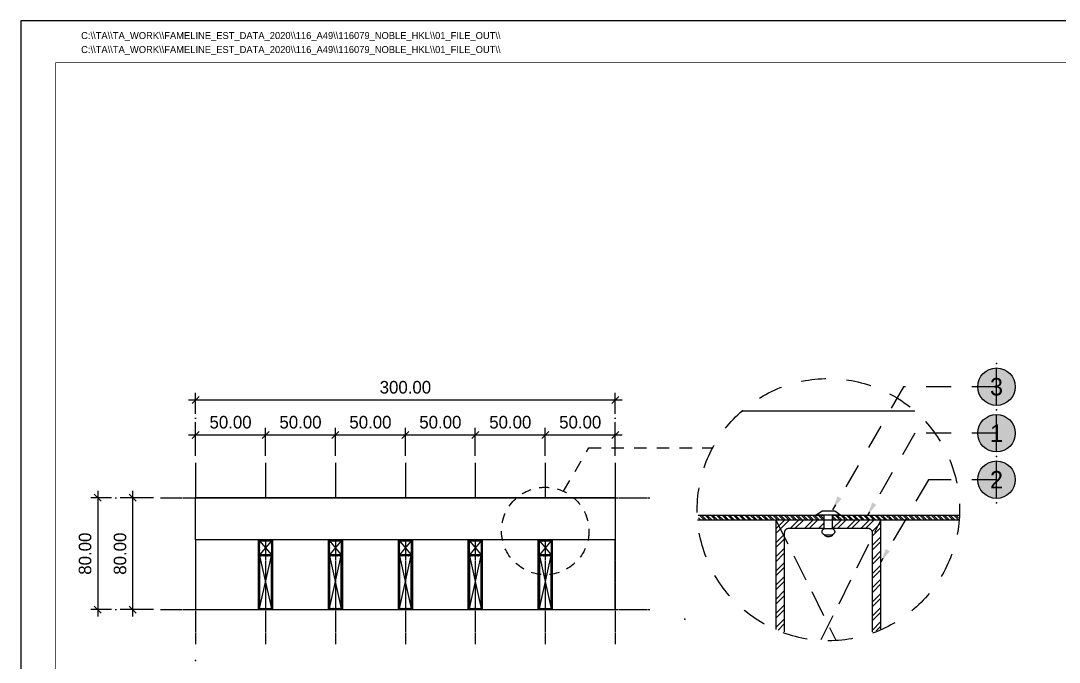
# Model space of a CAD drawing. Header units: millimetres. Extents: x -244126 to 368105, y -173968 to 259060.
# Drawn here: x -457 to 285, y 36036 to 36495 of the extents above; entities that cross this region are included whole.
import ezdxf
from ezdxf.enums import TextEntityAlignment as Align
from ezdxf.xclip import XClip

# ---------------------------------------------------------------- set-up
doc = ezdxf.new("R2010")
doc.units = ezdxf.units.MM
doc.header["$MEASUREMENT"] = 0
doc.header["$XCLIPFRAME"] = 0
for name, pattern in [('005_GG_TA_LINE', [13.75, 5, -1.25, 1.25, -1.25, 5]), ('ACAD_ISO04W100', [30, 24, -3, 0, -3]), ('BORDER2', [22.225, 6.35, -3.175, 6.35, -3.175, 0, -3.175]), ('CENTER', [2, 1.25, -0.25, 0.25, -0.25]), ('HIDDEN', [9.525, 6.35, -3.175]), ('TA_GL_000.00010', [0.000275, 0.0001, -2.5e-05, 2.5e-05, -2.5e-05, 0.0001]), ('TA_HL_001.00', [6.5, 3.55, -2.95]), ('TA_HL_002.00', [13, 7.1, -5.9]), ('TA_HL_003.00000', [19.5, 10.65, -8.85]), ('TA_HL_005.00000', [32.5, 17.75, -14.75])]:
    doc.linetypes.add(name, pattern=pattern)
for name, color, linetype in [('000 - D I M', 6, 'Continuous'), ('000 - GRID', 8, 'CENTER'), ('000 - H A T C H', 8, 'Continuous'), ('000 - H I D D E N', 7, 'Continuous'), ('000 - L I N E 0.1', 1, 'Continuous'), ('000 - SYMBOL CON', 1, 'Continuous'), ('000 - T E X T', 4, 'Continuous'), ('000 - TITLEBLOCK', 4, 'Continuous'), ('000 - WIPEOUT', 250, 'Continuous'), ('001 - ASCESSORIES', 1, 'Continuous'), ('002 - STRUCTURAL STEEL', 4, 'Continuous'), ('A04_TUBE SERIES', 7, 'Continuous')]:
    doc.layers.add(name, color=color, linetype=linetype)
doc.styles.add('BROWALLIA', font='BrowalliaUPC.ttf')
doc.styles.add('Cetury Gothic', font='GOTHIC.TTF')
doc.styles.add('CORDIA', font='cordia.shx')
doc.styles.add('MtXpl_BrowalliaUPC', font='BrowalliaUPC.ttf')
doc.styles.add('TA', font='Cordia New.ttf', dxfattribs={"height": 4.5})
doc.dimstyles.new('DIM E-E', dxfattribs={"dimscale": 2, "dimtxt": 0.18, "dimasz": 0.1, "dimexe": 0.1, "dimexo": 0.1, "dimgap": 0.09, "dimtad": 1, "dimtoh": 1, "dimzin": 0, "dimdsep": 46, "dimtxsty": 'CORDIA', "dimblk": 'OBLIQUE', "dimcen": 0.1, "dimdle": 0.1, "dimclrd": 40, "dimclre": 140, "dimclrt": 3, "dimadec": 0, "dimazin": 0, "dimtfac": 1, "dimtix": 1, "dimtmove": 2, "dimatfit": 3, "dimfxl": 1, "dimtolj": 1, "dimtzin": 0, "dimarcsym": 0})

# ---------------------------------------------------------------- blocks, each defined once
blk = doc.blocks.new('*U3674')
at = {"color": 3}
blk.add_point((0, -80), dxfattribs=at)
at = {"layer": '000 - GRID', "color": 0, "linetype": 'ByBlock'}
blk.add_line((0, 25), (0, -105), dxfattribs=at)
at = {"layer": '000 - GRID', "color": 0}
blk.add_point((0, 0), dxfattribs=at)
at = {"style": 'TA', "flags": 1}
blk.add_attdef('LOCATION', (6, 6), '', height=4.5, dxfattribs=at)
blk = doc.blocks.new('*U548')
at = {"color": 3}
blk.add_point((0, -300), dxfattribs=at)
at = {"layer": '000 - GRID', "color": 0, "linetype": 'ByBlock'}
blk.add_line((0, 25), (0, -325), dxfattribs=at)
at = {"layer": '000 - GRID', "color": 0}
blk.add_point((0, 0), dxfattribs=at)
at = {"style": 'TA', "flags": 1}
blk.add_attdef('LOCATION', (6, 6), '', height=4.5, dxfattribs=at)
blk = doc.blocks.new('*U746')
at = {"color": 0}
blk.add_wipeout([(-150, 15), (150, 15), (150, -15), (-150, -15)], dxfattribs=at).dxf.layer = '000 - WIPEOUT'
at = {"layer": '002 - STRUCTURAL STEEL', "color": 0, "linetype": 'ByBlock'}
blk.add_lwpolyline([(-150, 15), (150, 15), (150, -15), (-150, -15)], close=True, dxfattribs=at)
blk = doc.blocks.new('_Oblique')
at = {"color": 0, "linetype": 'ByBlock', "lineweight": -2}
blk.add_line((-0.5, -0.5), (0.5, 0.5), dxfattribs=at)
blk = doc.blocks.new('*D3682')
at = {"layer": '000 - D I M', "color": 40, "lineweight": -2, "transparency": 16777216}
blk.add_line((-337.22, 36198.66), (-277.22, 36198.66), dxfattribs=at)
at = {"layer": '000 - D I M', "color": 140, "linetype": 'ACAD_ISO04W100', "lineweight": -2, "transparency": 16777216}
for p, q in [((-332.22, 36183.66), (-332.22, 36203.66)), ((-282.22, 36183.66), (-282.22, 36203.66))]:
    blk.add_line(p, q, dxfattribs=at)
at = {"layer": 'Defpoints', "color": 0, "transparency": 16777216}
for p in [(-282.22, 36198.66), (-332.22, 36178.66), (-282.22, 36178.66)]:
    blk.add_point(p, dxfattribs=at)
at = {"layer": '000 - D I M', "color": 40, "lineweight": -2, "transparency": 16777216, "xscale": 5, "yscale": 5, "zscale": 5, "rotation": 180}
blk.add_blockref('_Oblique', (-332.22, 36198.66), dxfattribs=at)
at = {"layer": '000 - D I M', "color": 40, "lineweight": -2, "transparency": 16777216, "xscale": 5, "yscale": 5, "zscale": 5}
blk.add_blockref('_Oblique', (-282.22, 36198.66), dxfattribs=at)
at = {"layer": '000 - D I M', "color": 3, "transparency": 16777216, "insert": (-307.22, 36207.66), "char_height": 9, "attachment_point": 5, "style": 'CORDIA'}
blk.add_mtext('\\A1;50.00', dxfattribs=at)
blk = doc.blocks.new('*D3683')
at = {"layer": '000 - D I M', "color": 40, "lineweight": -2, "transparency": 16777216}
blk.add_line((-287.22, 36198.66), (-227.22, 36198.66), dxfattribs=at)
at = {"layer": '000 - D I M', "color": 140, "linetype": 'ACAD_ISO04W100', "lineweight": -2, "transparency": 16777216}
for p, q in [((-282.22, 36183.66), (-282.22, 36203.66)), ((-232.22, 36183.66), (-232.22, 36203.66))]:
    blk.add_line(p, q, dxfattribs=at)
at = {"layer": 'Defpoints', "color": 0, "transparency": 16777216}
for p in [(-232.22, 36198.66), (-282.22, 36178.66), (-232.22, 36178.66)]:
    blk.add_point(p, dxfattribs=at)
at = {"layer": '000 - D I M', "color": 40, "lineweight": -2, "transparency": 16777216, "xscale": 5, "yscale": 5, "zscale": 5, "rotation": 180}
blk.add_blockref('_Oblique', (-282.22, 36198.66), dxfattribs=at)
at = {"layer": '000 - D I M', "color": 40, "lineweight": -2, "transparency": 16777216, "xscale": 5, "yscale": 5, "zscale": 5}
blk.add_blockref('_Oblique', (-232.22, 36198.66), dxfattribs=at)
at = {"layer": '000 - D I M', "color": 3, "transparency": 16777216, "insert": (-257.22, 36207.66), "char_height": 9, "attachment_point": 5, "style": 'CORDIA'}
blk.add_mtext('\\A1;50.00', dxfattribs=at)
blk = doc.blocks.new('*D3684')
at = {"layer": '000 - D I M', "color": 40, "lineweight": -2, "transparency": 16777216}
blk.add_line((-237.22, 36198.66), (-177.22, 36198.66), dxfattribs=at)
at = {"layer": '000 - D I M', "color": 140, "linetype": 'ACAD_ISO04W100', "lineweight": -2, "transparency": 16777216}
for p, q in [((-232.22, 36183.66), (-232.22, 36203.66)), ((-182.22, 36183.66), (-182.22, 36203.66))]:
    blk.add_line(p, q, dxfattribs=at)
at = {"layer": 'Defpoints', "color": 0, "transparency": 16777216}
for p in [(-182.22, 36198.66), (-232.22, 36178.66), (-182.22, 36178.66)]:
    blk.add_point(p, dxfattribs=at)
at = {"layer": '000 - D I M', "color": 40, "lineweight": -2, "transparency": 16777216, "xscale": 5, "yscale": 5, "zscale": 5, "rotation": 180}
blk.add_blockref('_Oblique', (-232.22, 36198.66), dxfattribs=at)
at = {"layer": '000 - D I M', "color": 40, "lineweight": -2, "transparency": 16777216, "xscale": 5, "yscale": 5, "zscale": 5}
blk.add_blockref('_Oblique', (-182.22, 36198.66), dxfattribs=at)
at = {"layer": '000 - D I M', "color": 3, "transparency": 16777216, "insert": (-207.22, 36207.66), "char_height": 9, "attachment_point": 5, "style": 'CORDIA'}
blk.add_mtext('\\A1;50.00', dxfattribs=at)
blk = doc.blocks.new('*D3676')
at = {"layer": '000 - D I M', "color": 40, "lineweight": -2, "transparency": 16777216}
blk.add_line((-187.22, 36198.66), (-127.22, 36198.66), dxfattribs=at)
at = {"layer": '000 - D I M', "color": 140, "linetype": 'ACAD_ISO04W100', "lineweight": -2, "transparency": 16777216}
for p, q in [((-182.22, 36183.66), (-182.22, 36203.66)), ((-132.22, 36183.66), (-132.22, 36203.66))]:
    blk.add_line(p, q, dxfattribs=at)
at = {"layer": 'Defpoints', "color": 0, "transparency": 16777216}
for p in [(-132.22, 36198.66), (-182.22, 36178.66), (-132.22, 36178.66)]:
    blk.add_point(p, dxfattribs=at)
at = {"layer": '000 - D I M', "color": 40, "lineweight": -2, "transparency": 16777216, "xscale": 5, "yscale": 5, "zscale": 5, "rotation": 180}
blk.add_blockref('_Oblique', (-182.22, 36198.66), dxfattribs=at)
at = {"layer": '000 - D I M', "color": 40, "lineweight": -2, "transparency": 16777216, "xscale": 5, "yscale": 5, "zscale": 5}
blk.add_blockref('_Oblique', (-132.22, 36198.66), dxfattribs=at)
at = {"layer": '000 - D I M', "color": 3, "transparency": 16777216, "insert": (-157.22, 36207.66), "char_height": 9, "attachment_point": 5, "style": 'CORDIA'}
blk.add_mtext('\\A1;50.00', dxfattribs=at)
blk = doc.blocks.new('*D3677')
at = {"layer": '000 - D I M', "color": 40, "lineweight": -2, "transparency": 16777216}
blk.add_line((-137.22, 36198.66), (-77.22, 36198.66), dxfattribs=at)
at = {"layer": '000 - D I M', "color": 140, "linetype": 'ACAD_ISO04W100', "lineweight": -2, "transparency": 16777216}
for p, q in [((-132.22, 36183.66), (-132.22, 36203.66)), ((-82.22, 36183.66), (-82.22, 36203.66))]:
    blk.add_line(p, q, dxfattribs=at)
at = {"layer": 'Defpoints', "color": 0, "transparency": 16777216}
for p in [(-82.22, 36198.66), (-132.22, 36178.66), (-82.22, 36178.66)]:
    blk.add_point(p, dxfattribs=at)
at = {"layer": '000 - D I M', "color": 40, "lineweight": -2, "transparency": 16777216, "xscale": 5, "yscale": 5, "zscale": 5, "rotation": 180}
blk.add_blockref('_Oblique', (-132.22, 36198.66), dxfattribs=at)
at = {"layer": '000 - D I M', "color": 40, "lineweight": -2, "transparency": 16777216, "xscale": 5, "yscale": 5, "zscale": 5}
blk.add_blockref('_Oblique', (-82.22, 36198.66), dxfattribs=at)
at = {"layer": '000 - D I M', "color": 3, "transparency": 16777216, "insert": (-107.22, 36207.66), "char_height": 9, "attachment_point": 5, "style": 'CORDIA'}
blk.add_mtext('\\A1;50.00', dxfattribs=at)
blk = doc.blocks.new('*D3678')
at = {"layer": '000 - D I M', "color": 40, "lineweight": -2, "transparency": 16777216}
blk.add_line((-87.22, 36198.66), (-27.22, 36198.66), dxfattribs=at)
at = {"layer": '000 - D I M', "color": 140, "linetype": 'ACAD_ISO04W100', "lineweight": -2, "transparency": 16777216}
for p, q in [((-82.22, 36183.66), (-82.22, 36203.66)), ((-32.22, 36183.66), (-32.22, 36203.66))]:
    blk.add_line(p, q, dxfattribs=at)
at = {"layer": 'Defpoints', "color": 0, "transparency": 16777216}
for p in [(-32.22, 36198.66), (-82.22, 36178.66), (-32.22, 36178.66)]:
    blk.add_point(p, dxfattribs=at)
at = {"layer": '000 - D I M', "color": 40, "lineweight": -2, "transparency": 16777216, "xscale": 5, "yscale": 5, "zscale": 5, "rotation": 180}
blk.add_blockref('_Oblique', (-82.22, 36198.66), dxfattribs=at)
at = {"layer": '000 - D I M', "color": 40, "lineweight": -2, "transparency": 16777216, "xscale": 5, "yscale": 5, "zscale": 5}
blk.add_blockref('_Oblique', (-32.22, 36198.66), dxfattribs=at)
at = {"layer": '000 - D I M', "color": 3, "transparency": 16777216, "insert": (-57.22, 36207.66), "char_height": 9, "attachment_point": 5, "style": 'CORDIA'}
blk.add_mtext('\\A1;50.00', dxfattribs=at)
blk = doc.blocks.new('*D3679')
at = {"layer": '000 - D I M', "color": 140, "linetype": 'ACAD_ISO04W100', "lineweight": -2, "transparency": 16777216}
for p, q in [((-362.22, 36153.66), (-382.22, 36153.66)), ((-362.22, 36073.66), (-382.22, 36073.66))]:
    blk.add_line(p, q, dxfattribs=at)
at = {"layer": '000 - D I M', "color": 40, "lineweight": -2, "transparency": 16777216}
blk.add_line((-377.22, 36158.66), (-377.22, 36068.66), dxfattribs=at)
at = {"layer": 'Defpoints', "color": 0, "transparency": 16777216}
for p in [(-357.22, 36153.66), (-377.22, 36073.66), (-357.22, 36073.66)]:
    blk.add_point(p, dxfattribs=at)
at = {"layer": '000 - D I M', "color": 40, "lineweight": -2, "transparency": 16777216, "xscale": 5, "yscale": 5, "zscale": 5}
for p, rotation in [((-377.22, 36153.66), 90), ((-377.22, 36073.66), 270)]:
    blk.add_blockref('_Oblique', p, dxfattribs=dict(at, rotation=rotation))
at = {"layer": '000 - D I M', "color": 3, "transparency": 16777216, "insert": (-386.22, 36113.66), "char_height": 9, "attachment_point": 5, "rotation": 90, "style": 'CORDIA'}
blk.add_mtext('\\A1;80.00', dxfattribs=at)
blk = doc.blocks.new('*D3680')
at = {"layer": '000 - D I M', "color": 140, "linetype": 'ACAD_ISO04W100', "lineweight": -2, "transparency": 16777216}
for p, q in [((-332.22, 36183.66), (-332.22, 36228.66)), ((-32.22, 36183.66), (-32.22, 36228.66))]:
    blk.add_line(p, q, dxfattribs=at)
at = {"layer": '000 - D I M', "color": 40, "lineweight": -2, "transparency": 16777216}
blk.add_line((-337.22, 36223.66), (-27.22, 36223.66), dxfattribs=at)
at = {"layer": 'Defpoints', "color": 0, "transparency": 16777216}
for p in [(-32.22, 36223.66), (-332.22, 36178.66), (-32.22, 36178.66)]:
    blk.add_point(p, dxfattribs=at)
at = {"layer": '000 - D I M', "color": 40, "lineweight": -2, "transparency": 16777216, "xscale": 5, "yscale": 5, "zscale": 5, "rotation": 180}
blk.add_blockref('_Oblique', (-332.22, 36223.66), dxfattribs=at)
at = {"layer": '000 - D I M', "color": 40, "lineweight": -2, "transparency": 16777216, "xscale": 5, "yscale": 5, "zscale": 5}
blk.add_blockref('_Oblique', (-32.22, 36223.66), dxfattribs=at)
at = {"layer": '000 - D I M', "color": 3, "transparency": 16777216, "insert": (-182.22, 36232.66), "char_height": 9, "attachment_point": 5, "style": 'CORDIA'}
blk.add_mtext('\\A1;300.00', dxfattribs=at)
blk = doc.blocks.new('*D3681')
at = {"layer": '000 - D I M', "color": 140, "linetype": 'ACAD_ISO04W100', "lineweight": -2, "transparency": 16777216}
for p, q in [((-362.22, 36153.66), (-407.22, 36153.66)), ((-362.22, 36073.66), (-407.22, 36073.66))]:
    blk.add_line(p, q, dxfattribs=at)
at = {"layer": '000 - D I M', "color": 40, "lineweight": -2, "transparency": 16777216}
blk.add_line((-402.22, 36158.66), (-402.22, 36068.66), dxfattribs=at)
at = {"layer": 'Defpoints', "color": 0, "transparency": 16777216}
for p in [(-357.22, 36153.66), (-402.22, 36073.66), (-357.22, 36073.66)]:
    blk.add_point(p, dxfattribs=at)
at = {"layer": '000 - D I M', "color": 40, "lineweight": -2, "transparency": 16777216, "xscale": 5, "yscale": 5, "zscale": 5}
for p, rotation in [((-402.22, 36153.66), 90), ((-402.22, 36073.66), 270)]:
    blk.add_blockref('_Oblique', p, dxfattribs=dict(at, rotation=rotation))
at = {"layer": '000 - D I M', "color": 3, "transparency": 16777216, "insert": (-411.22, 36113.66), "char_height": 9, "attachment_point": 5, "rotation": 90, "style": 'CORDIA'}
blk.add_mtext('\\A1;80.00', dxfattribs=at)
blk = doc.blocks.new('000 - DYNAMIC_VIEW_FAMELINE_AL.TUBE-SERIES_10x50mm._CUT_VIEW')
at = {"layer": '000 - H A T C H'}
h = blk.add_hatch(dxfattribs=at)
h.set_pattern_fill('ANSI32', color=8)
h.set_pattern_definition([(45, (6509.22165, -48672.5153), (-0.265165043, 0.265165043), []), (45, (6509.39842, -48672.5153), (-0.265165043, 0.265165043), [])])
h.paths.add_polyline_path([(0, 5), (0, 0.25), (0.25, 0), (0, -0.25), (0, -5), (50, -5), (50, 5)])
h.paths.add_polyline_path([(11.6, 4.2), (49.2, 4.2), (49.2, -4.2), (11.6, -4.2)], flags=16)
h.paths.add_polyline_path([(10.8, 4.2), (10.8, -4.2), (0.8, -4.2), (0.8, 4.2)], flags=16)
at = {"layer": '000 - SYMBOL CON', "color": 8, "linetype": 'ByBlock'}
for p, q in [((0.8, -4.2), (10.8, 4.2)), ((0.8, 4.2), (10.8, -4.2)), ((11.6, -4.2), (49.2, 4.2)), ((49.2, -4.2), (11.6, 4.2))]:
    blk.add_line(p, q, dxfattribs=at)
at = {"layer": 'A04_TUBE SERIES', "color": 0}
for points in [[(0, -5), (0, -0.25), (0.25, 0), (0, 0.25), (0, 5), (50, 5), (50, -5)], [(10.8, 4.2), (10.8, -4.2), (0.8, -4.2), (0.8, 4.2)], [(49.2, 4.2), (11.6, 4.2), (11.6, -4.2), (49.2, -4.2)]]:
    blk.add_lwpolyline(points, close=True, dxfattribs=at)
blk = doc.blocks.new('A$Cfd196da9')
at = {"color": 0, "linetype": 'ByBlock', "const_width": 0.1}
blk.add_lwpolyline([(-143.5, -98), (96.5, -98), (96.5, 99), (-143.5, 99)], close=True, dxfattribs=at)
blk = doc.blocks.new('*U1674')
at = {"linetype": '005_GG_TA_LINE'}
blk.add_point((125, 592.5), dxfattribs=at)
at = {"layer": '000 - L I N E 0.1', "color": 21, "linetype": 'Continuous'}
blk.add_lwpolyline([(35.6, 1050), (0, 1050), (0, 1014.4)], dxfattribs=at)
at = {"layer": '000 - TITLEBLOCK', "color": 250}
blk.add_lwpolyline([(0, 0), (1485, 0), (1485, 1050), (0, 1050)], close=True, dxfattribs=at)
at = {"layer": '000 - T E X T', "color": 3, "xscale": 5, "yscale": 5, "zscale": 5}
blk.add_blockref('A$Cfd196da9', (742.5, 525), dxfattribs=at)
at = {"color": 4, "style": 'TA'}
blk.add_attdef('PAPER_SIZE', text='', height=6.25, dxfattribs=at).set_placement((1421.5, 24.94), align=Align.MIDDLE_RIGHT)
blk.add_attdef('SCALE_SIZE', text='', height=6.25, dxfattribs=at).set_placement((1433.78, 25.07), align=Align.MIDDLE_LEFT)
at = {"layer": '000 - T E X T', "color": 250, "style": 'TA'}
for tag, height, p in [('SUPERLINK', 5, (43.16, 1039.41)), ('NAMEFILE', 5, (43.16, 1029.41)), ('SC', 100, (8.41, 938.03))]:
    blk.add_attdef(tag, text='', height=height, dxfattribs=at).set_placement(p, align=Align.MIDDLE_LEFT)
at = {"layer": '000 - T E X T', "color": 4, "style": 'TA'}
for tag, height, p in [('NAME_JOB_1', 5, (1309.16, 845.63)), ('NAME_JOB_2', 5, (1309.16, 834.72)), ('NAME_PROJECT_1', 7.5, (1234.52, 797.42)), ('NAME_PROJECT_2', 7.5, (1234.52, 778.92)), ('NAME_PROJECT_3', 7.5, (1234.52, 760.42)), ('CODE_VALUE_1', 4.75, (1302.87, 722.8)), ('CODE_VALUE_2', 4.75, (1302.87, 707.8)), ('PART_NAME_VALUE_1', 4.75, (1302.87, 689.69)), ('PART_NAME_VALUE_2', 4.75, (1302.87, 674.69)), ('PART_NAME_VALUE_3', 4.75, (1302.87, 659.69)), ('MATTERIAL_VALUE_1', 9, (1304.89, 642.26)), ('SPEC_VALUE', 9, (1304.89, 621.71)), ('THICKNESS_VALUE', 9, (1304.89, 601.32)), ('COATING_VALUE_1', 9, (1304.89, 581.25)), ('COATING_VALUE_2', 9, (1304.89, 561.18)), ('NAME_TITLE_1', 6, (1236.27, 194.04)), ('NAME_TITLE_2', 6, (1236.27, 177.39)), ('NAME_TITLE_3', 6, (1236.27, 160.74)), ('DRAWING_NO1', 6, (1236.53, 82.29)), ('DRAWING_NO2', 6, (1236.53, 62.29))]:
    blk.add_attdef(tag, text='', height=height, dxfattribs=at).set_placement(p, align=Align.MIDDLE_LEFT)
for tag, p in [('NAME_DAFT', (1383.53, 340.54)), ('NAME_CHECKED', (1383.53, 306.49)), ('NAME_DESIGNER', (1383.53, 273.03)), ('NAME_DESIGN_MGR', (1383.53, 237.79))]:
    blk.add_attdef(tag, text='', height=9, dxfattribs=at).set_placement(p, align=Align.MIDDLE_CENTER)
for tag, p, height in [('REV', (1383.82, 125.62), 9.38), ('NAME_REMARK', (138.21, 43.26), 10)]:
    blk.add_attdef(tag, p, '', height=height, dxfattribs=at)
at = {"layer": '000 - T E X T', "color": 4, "style": 'Cetury Gothic'}
for tag, p in [('SHEET_NO.', (1403.95, 84.99)), ('TOTAL_SHEET_NO.', (1402.41, 44.1))]:
    blk.add_attdef(tag, text='', height=9, dxfattribs=at).set_placement(p, align=Align.CENTER)
blk = doc.blocks.new('*U975')
at = {"color": 250}
blk.add_wipeout([(12.5, 0), (12.5, 50), (-12.5, 50), (-12.5, 0)], dxfattribs=at).dxf.layer = '000 - WIPEOUT'
at = {"layer": '000 - H I D D E N', "color": 8, "linetype": 'HIDDEN'}
for p, q in [((12.5, 0), (-12.5, 50)), ((12.5, 50), (-12.5, 0))]:
    blk.add_line(p, q, dxfattribs=at)
at = {"layer": '002 - STRUCTURAL STEEL', "color": 0}
blk.add_lwpolyline([(12.5, 0), (12.5, 50), (-12.5, 50), (-12.5, 0)], close=True, dxfattribs=at)
blk.add_lwpolyline([(10.5, 3), (10.5, 47, 0.414214), (9.5, 48), (-9.5, 48, 0.414214), (-10.5, 47), (-10.5, 3, 0.414214), (-9.5, 2), (9.5, 2, 0.414214)], format="xyb", close=True, dxfattribs=at)
at = {"layer": 'Defpoints', "color": 250}
blk.add_lwpolyline([(12.5, 0), (12.5, 50), (-12.5, 50), (-12.5, 0)], close=True, dxfattribs=at)
at = {"color": 250}
blk.add_wipeout([(12.5, 0), (12.5, 50), (-12.5, 50), (-12.5, 0)], dxfattribs=at).dxf.layer = '000 - WIPEOUT'
at = {"layer": '000 - H A T C H'}
h = blk.add_hatch(dxfattribs=at)
h.set_pattern_fill('ANSI32', color=256, scale=0.25)
h.set_pattern_definition([(45, (7e-15, 37.5), (-1.6838, 1.6838), []), (45, (1.1225, 37.5), (-1.6838, 1.6838), [])])
h.paths.add_polyline_path([(12.5, 0), (12.5, 50), (-12.5, 50), (-12.5, 0)])
edge = h.paths.add_edge_path(flags=16)
edge.add_line((10.5, 3), (10.5, 47))
edge.add_arc((9.5, 47), 1, 360, 450)
edge.add_line((9.5, 48), (-9.5, 48))
edge.add_arc((-9.5, 47), 1, 90, 180)
edge.add_line((-10.5, 47), (-10.5, 3))
edge.add_arc((-9.5, 3), 1, 180, 270)
edge.add_line((-9.5, 2), (9.5, 2))
edge.add_arc((9.5, 3), 1, 270, 360)
at = {"layer": '000 - H I D D E N', "color": 8, "linetype": 'HIDDEN'}
for p, q in [((12.5, 0), (-12.5, 50)), ((12.5, 50), (-12.5, 0))]:
    blk.add_line(p, q, dxfattribs=at)
at = {"layer": '002 - STRUCTURAL STEEL', "color": 0}
blk.add_lwpolyline([(12.5, 0), (12.5, 50), (-12.5, 50), (-12.5, 0)], close=True, dxfattribs=at)
blk.add_lwpolyline([(10.5, 3), (10.5, 47, 0.414214), (9.5, 48), (-9.5, 48, 0.414214), (-10.5, 47), (-10.5, 3, 0.414214), (-9.5, 2), (9.5, 2, 0.414214)], format="xyb", close=True, dxfattribs=at)
at = {"layer": 'Defpoints', "color": 250}
blk.add_lwpolyline([(12.5, 0), (12.5, 50), (-12.5, 50), (-12.5, 0)], close=True, dxfattribs=at)
blk = doc.blocks.new('*U984')
at = {"color": 1}
blk.add_wipeout([(83.48, -11.8), (0, -11.8), (0, 13), (83.48, 13)], dxfattribs=at).dxf.layer = '000 - WIPEOUT'
at = {"layer": '000 - H A T C H'}
h = blk.add_hatch(dxfattribs=at)
h.set_pattern_fill('ANSI32', color=256, scale=0.1)
h.set_pattern_definition([(45, (-5731.1298, 1923.6273), (-0.67351921, 0.67351921), []), (45, (-5730.6808, 1923.6273), (-0.67351921, 0.67351921), [])])
h.paths.add_polyline_path([(0, -13), (83.48, -13), (83.48, -11.8), (0, -11.8)])
at = {"layer": '001 - ASCESSORIES', "color": 1}
blk.add_lwpolyline([(83.48, -11.8), (0, -11.8), (0, 13), (83.48, 13)], close=True, dxfattribs=at)
at = {"layer": '001 - ASCESSORIES', "color": 0}
blk.add_lwpolyline([(0, -13), (83.48, -13), (83.48, -11.8), (0, -11.8)], close=True, dxfattribs=at)
blk = doc.blocks.new('*U985')
at = {"color": 0}
blk.add_wipeout([(-0.001, -0.0015), (-0.001, 0.0015), (0, 0.003), (0, -0.003)], dxfattribs=at).dxf.layer = '000 - WIPEOUT'
blk.add_wipeout([(0.0032, 0.001), (0.0032, -0.001), (0, -0.001), (0, 0.001)]).dxf.layer = '000 - WIPEOUT'
at = {"layer": '001 - ASCESSORIES', "color": 0}
for p, q in [((0.0032, 0.001), (0, 0.001)), ((0.0032, -0.001), (0, -0.001))]:
    blk.add_line(p, q, dxfattribs=at)
blk.add_lwpolyline([(-0.001, -0.0015), (-0.001, 0.0015), (0, 0.003), (0, -0.003)], close=True, dxfattribs=at)
blk.add_lwpolyline([(0.0047, -0.001), (0.0047, 0.001, -0.5), (0.0047, -0.001, -0.666667), (0.0032, -0.001), (0.0032, 0.001, -0.666667), (0.0047, 0.001)], format="xyb", dxfattribs=at)
blk = doc.blocks.new('000 - ARROW FOR SYMBOL')
at = {"layer": '000 - SYMBOL CON', "color": 0, "linetype": 'HIDDEN'}
blk.add_solid([(1.29, 1.57), (0, 0), (0.71, 1.9)], dxfattribs=at)
blk = doc.blocks.new('*U986')
h = blk.add_hatch(color=250)
h.dxf.hatch_style = 1
edge = h.paths.add_edge_path()
edge.add_arc((0, 0), 2.68, 0, 360)
for p in [(0, 3.33), (0, -3.33)]:
    blk.add_point(p)
at = {"layer": '000 - SYMBOL CON', "color": 0, "linetype": 'ByBlock'}
for points in [[(0, 0), (-11.68, 0), (-18.49, -11.81)], [(-11.68, 0), (-11.68, 0), (-18.49, -11.81)]]:
    blk.add_lwpolyline(points, dxfattribs=at)
at = {"layer": '000 - SYMBOL CON', "color": 2}
blk.add_circle((0, 0), 2.68, dxfattribs=at)
at = {"layer": 'Defpoints', "color": 250}
blk.add_line((0, -2.68), (0, 2.68), dxfattribs=at)
at = {"layer": '000 - SYMBOL CON', "color": 0}
blk.add_blockref('000 - ARROW FOR SYMBOL', (-18.49, -11.81), dxfattribs=at)
blk.add_blockref('000 - ARROW FOR SYMBOL', (-18.49, -11.81), dxfattribs=at)
at = {"layer": '000 - T E X T', "style": 'BROWALLIA'}
blk.add_attdef('NO.CODE', text='', height=2.5, dxfattribs=at).set_placement((0, 0), align=Align.MIDDLE_CENTER)
blk = doc.blocks.new('*U988')
h = blk.add_hatch(color=250)
h.dxf.hatch_style = 1
edge = h.paths.add_edge_path()
edge.add_arc((0, 0), 2.68, 0, 360)
for p in [(0, 3.33), (0, -3.33)]:
    blk.add_point(p)
at = {"layer": '000 - SYMBOL CON', "color": 0, "linetype": 'ByBlock'}
for points in [[(0, 0), (-9.74, 0), (-16.56, -11.81)], [(-9.74, 0), (-9.74, 0), (-16.56, -11.81)]]:
    blk.add_lwpolyline(points, dxfattribs=at)
at = {"layer": '000 - SYMBOL CON', "color": 2}
blk.add_circle((0, 0), 2.68, dxfattribs=at)
at = {"layer": 'Defpoints', "color": 250}
blk.add_line((0, -2.68), (0, 2.68), dxfattribs=at)
at = {"layer": '000 - SYMBOL CON', "color": 0}
blk.add_blockref('000 - ARROW FOR SYMBOL', (-16.56, -11.81), dxfattribs=at)
blk.add_blockref('000 - ARROW FOR SYMBOL', (-16.56, -11.81), dxfattribs=at)
at = {"layer": '000 - T E X T', "style": 'BROWALLIA'}
blk.add_attdef('NO.CODE', text='', height=2.5, dxfattribs=at).set_placement((0, 0), align=Align.MIDDLE_CENTER)
blk = doc.blocks.new('*U991')
h = blk.add_hatch(color=250)
h.dxf.hatch_style = 1
edge = h.paths.add_edge_path()
edge.add_arc((0, 0), 2.68, 0, 360)
for p in [(0, 3.33), (0, -3.33)]:
    blk.add_point(p)
at = {"layer": '000 - SYMBOL CON', "color": 0, "linetype": 'ByBlock'}
for points in [[(0, 0), (-13.29, 0), (-23.45, -17.59)], [(-13.29, 0), (-13.29, 0), (-23.45, -17.59)]]:
    blk.add_lwpolyline(points, dxfattribs=at)
at = {"layer": '000 - SYMBOL CON', "color": 2}
blk.add_circle((0, 0), 2.68, dxfattribs=at)
at = {"layer": 'Defpoints', "color": 250}
blk.add_line((0, -2.68), (0, 2.68), dxfattribs=at)
at = {"layer": '000 - SYMBOL CON', "color": 0}
blk.add_blockref('000 - ARROW FOR SYMBOL', (-23.45, -17.59), dxfattribs=at)
blk.add_blockref('000 - ARROW FOR SYMBOL', (-23.45, -17.59), dxfattribs=at)
at = {"layer": '000 - T E X T', "style": 'BROWALLIA'}
blk.add_attdef('NO.CODE', text='', height=2.5, dxfattribs=at).set_placement((0, 0), align=Align.MIDDLE_CENTER)
blk = doc.blocks.new('*U864')
at = {"color": 4}
blk.add_line((-4.26, 5.7), (-39.26, 5.7), dxfattribs=at)
at = {"linetype": 'TA_GL_000.00010'}
blk.add_point((0, 18), dxfattribs=at)
for p in [(-4.26, 5.7), (0, 0)]:
    blk.add_point(p)
at = {"layer": '000 - SYMBOL CON', "color": 0, "linetype": 'ByBlock'}
blk.add_lwpolyline([(-47.3, 7.66, 0.414214), (-49.26, 5.7, 0.414214), (-47.3, 3.74), (-41.22, 3.74, 0.414214), (-39.26, 5.7, 0.414214), (-41.22, 7.66)], format="xyb", close=True, dxfattribs=at)
at = {"color": 4, "linetype": 'BORDER2', "style": 'Cetury Gothic'}
blk.add_text('SCALE', height=1.8, dxfattribs=at).set_placement((-38.07, 2.51))
at = {"color": 0, "style": 'TA'}
for tag, p in [('HEADING2', (-38.33, 10.65)), ('HEADING', (-38.33, 6.65))]:
    blk.add_attdef(tag, p, '', height=2.5, dxfattribs=at)
for tag, height, p in [('LO', 2.7, (-4.76, 6.65)), ('SC', 1.85, (-4.7, 2.51))]:
    blk.add_attdef(tag, text='', height=height, dxfattribs=at).set_placement(p, align=Align.RIGHT)
at = {"layer": '000 - T E X T', "color": 0, "style": 'MtXpl_BrowalliaUPC'}
blk.add_attdef('NO.CODE', text='', height=2, dxfattribs=at).set_placement((-44.26, 5.7), align=Align.MIDDLE_CENTER)

msp = doc.modelspace()

# ---------------------------------------------------------------- linework, layer by layer
at = {"layer": 'A04_TUBE SERIES', "color": 3}
msp.add_lwpolyline([(-332.22053, 36073.66106), (-32.22053, 36073.66106), (-32.22053, 36153.66106), (-332.22053, 36153.66106)], close=True, dxfattribs=at)

# ---------------------------------------------------------------- block references
at = {"layer": '000 - GRID'}
for p in [(-332.22053, 36153.66106), (-282.22053, 36153.66106), (-232.22053, 36153.66106), (-182.22053, 36153.66106), (-132.22053, 36153.66106), (-82.22053, 36153.66106), (-32.22053, 36153.66106)]:
    msp.add_blockref('*U3674', p, dxfattribs=at)
at = {"layer": '000 - GRID', "rotation": 90}
for p in [(-332.22053, 36153.66106), (-332.22053, 36073.66106)]:
    msp.add_blockref('*U548', p, dxfattribs=at)
at = {"layer": '000 - T E X T', "xscale": 5, "yscale": 5, "zscale": 5}
msp.add_blockref('*U864', (17.64294, 35976.91733), dxfattribs=at).add_auto_attribs({'HEADING': 'PLAN VIEW', 'LO': '1', 'SC': '1: 5'})

# ---------------------------------------------------------------- dimensions: what is measured, and where the dimension line sits
at = {"layer": '000 - D I M', "color": 3}
for base, p1, p2, picture, middle in [((-32.22053, 36223.66106), (-332.22053, 36178.66106), (-32.22053, 36178.66106), '*D3680', (-182.22053, 36232.66106)), ((-282.22053, 36198.66106), (-332.22053, 36178.66106), (-282.22053, 36178.66106), '*D3682', (-307.22053, 36207.66106)), ((-232.22053, 36198.66106), (-282.22053, 36178.66106), (-232.22053, 36178.66106), '*D3683', (-257.22053, 36207.66106)), ((-182.22053, 36198.66106), (-232.22053, 36178.66106), (-182.22053, 36178.66106), '*D3684', (-207.22053, 36207.66106)), ((-132.22053, 36198.66106), (-182.22053, 36178.66106), (-132.22053, 36178.66106), '*D3676', (-157.22053, 36207.66106)), ((-82.22053, 36198.66106), (-132.22053, 36178.66106), (-82.22053, 36178.66106), '*D3677', (-107.22053, 36207.66106)), ((-32.22053, 36198.66106), (-82.22053, 36178.66106), (-32.22053, 36178.66106), '*D3678', (-57.22053, 36207.66106))]:
    dim = msp.add_linear_dim(base=base, p1=p1, p2=p2, dimstyle='DIM E-E', override={"dimscale": 50}, dxfattribs=at)
    dim.commit()
    dim.dimension.update_dxf_attribs({"geometry": picture, "text_midpoint": middle})
for base, picture, middle in [((-402.22053, 36073.66106), '*D3681', (-411.22053, 36113.66106)), ((-377.22053, 36073.66106), '*D3679', (-386.22053, 36113.66106))]:
    dim = msp.add_linear_dim(base=base, p1=(-357.22053, 36153.66106), p2=(-357.22053, 36073.66106), angle=90, dimstyle='DIM E-E', override={"dimscale": 50}, dxfattribs=at)
    dim.commit()
    dim.dimension.update_dxf_attribs({"geometry": picture, "text_midpoint": middle})

# ---------------------------------------------------------------- next in the draw order: block references
at = {"layer": '001 - ASCESSORIES', "color": 1}
msp.add_blockref('*U746', (-182.22053, 36138.66106), dxfattribs=at)

# ---------------------------------------------------------------- next in the draw order: linework, layer by layer
at = {"layer": '000 - SYMBOL CON', "color": 2, "linetype": 'TA_HL_002.00'}
msp.add_circle((-82.22053, 36129.92934), 31.25882, dxfattribs=at)

# ---------------------------------------------------------------- next in the draw order: block references
at = {"color": 2, "linetype": 'TA_HL_003.00000'}
ref = msp.add_blockref('*U1674', (-457.22053, 35444.8647), dxfattribs=at)
ref.add_attrib('SUPERLINK', 'C:\\\\TA\\\\TA_WORK\\\\FAMELINE_EST_DATA_2020\\\\116_A49\\\\116079_NOBLE_HKL\\\\01_FILE_OUT\\\\', dxfattribs={"layer": '000 - T E X T', "color": 250, "height": 5, "style": 'TA'}).set_placement((-414.05894, 36484.27804), align=Align.MIDDLE_LEFT)
ref.add_attrib('NAMEFILE', 'C:\\\\TA\\\\TA_WORK\\\\FAMELINE_EST_DATA_2020\\\\116_A49\\\\116079_NOBLE_HKL\\\\01_FILE_OUT\\\\', dxfattribs={"layer": '000 - T E X T', "color": 250, "height": 5, "style": 'TA'}).set_placement((-414.05894, 36474.27694), align=Align.MIDDLE_LEFT)
at = {"layer": 'A04_TUBE SERIES', "color": 3, "rotation": 270}
for p in [(-282.22053, 36123.66106), (-232.22053, 36123.66106), (-182.22053, 36123.66106), (-132.22053, 36123.66106), (-82.22053, 36123.66106)]:
    msp.add_blockref('000 - DYNAMIC_VIEW_FAMELINE_AL.TUBE-SERIES_10x50mm._CUT_VIEW', p, dxfattribs=at)

# ---------------------------------------------------------------- next in the draw order: block references
at = {"layer": 'A04_TUBE SERIES', "color": 3}
ref = msp.add_blockref('*U975', (120.2162, 36137.64333), dxfattribs=dict(at, xscale=3, yscale=3, zscale=3, rotation=180))
XClip(ref).set_block_clipping_path([(4.448593331, -33.4406462301), (12.9853814166, -30.9340190836), (20.4701711269, -26.1238368145), (26.2965893133, -19.3997917829), (29.9926142255, -11.306626128), (31.2588159062, -2.4999999992), (29.9926142255, 6.3066261297), (26.2965893133, 14.3997917846), (20.4701711269, 21.1238368161), (12.9853814166, 25.9340190852), (4.448593331, 28.4406462317), (-4.4485933293, 28.4406462317), (-12.9853814149, 25.9340190852), (-20.4701711252, 21.1238368161), (-26.2965893117, 14.3997917846), (-29.9926142239, 6.3066261297), (-31.2588159045, -2.4999999992), (-29.9926142239, -11.306626128), (-26.2965893117, -19.3997917829), (-20.4701711252, -26.1238368145), (-12.9853814149, -30.9340190836), (-4.4485933293, -33.4406462301)])

# ---------------------------------------------------------------- next in the draw order: block references
ref = msp.add_blockref('*U984', (245.43902, 36176.64333), dxfattribs=dict(at, xscale=-3, yscale=3, zscale=3))
XClip(ref).set_block_clipping_path([(46.189535471, 20.4406462301), (54.7263235566, 17.9340190836), (62.2111132669, 13.1238368145), (68.0375314533, 6.3997917829), (71.7335563655, -1.693373872), (72.9997580462, -10.5000000008), (71.7335563655, -19.3066261297), (68.0375314533, -27.3997917846), (62.2111132669, -34.1238368161), (54.7263235566, -38.9340190852), (46.189535471, -41.4406462317), (37.2923488107, -41.4406462317), (28.7555607251, -38.9340190852), (21.2707710148, -34.1238368161), (15.4443528283, -27.3997917846), (11.7483279161, -19.3066261297), (10.4821262355, -10.5000000008), (11.7483279161, -1.693373872), (15.4443528283, 6.3997917829), (21.2707710148, 13.1238368145), (28.7555607251, 17.9340190836), (37.2923488107, 20.4406462301)])

# ---------------------------------------------------------------- next in the draw order: linework, layer by layer
at = {"layer": '000 - SYMBOL CON', "color": 2, "linetype": 'TA_HL_005.00000', "ltscale": 0.5}
msp.add_lwpolyline([(-69.05559, 36158.28067), (-51.15594, 36189.28377), (37.47779, 36189.28377)], dxfattribs=at)

# ---------------------------------------------------------------- next in the draw order: block references
at = {"layer": '000 - T E X T', "color": 2, "linetype": 'TA_HL_001.00', "ltscale": 2.5, "xscale": 5, "yscale": 5, "zscale": 5}
for name, p, values in [('*U986', (240.4359, 36199.83519), {'NO.CODE': '1'}), ('*U988', (240.4359, 36166.57904), {'NO.CODE': '2'})]:
    msp.add_blockref(name, p, dxfattribs=at).add_auto_attribs(values)
at = {"layer": '001 - ASCESSORIES', "xscale": 3000, "yscale": 3000, "zscale": 3000, "rotation": 270}
msp.add_blockref('*U985', (120.2162, 36141.24333), dxfattribs=at)

# ---------------------------------------------------------------- next in the draw order: linework, layer by layer
at = {"layer": '000 - SYMBOL CON', "color": 2, "linetype": 'TA_HL_005.00000'}
msp.add_circle((120.2162, 36145.14333), 93.77645, dxfattribs=at)
at = {"layer": 'A04_TUBE SERIES', "color": 3}
msp.add_lwpolyline([(213.69225, 36137.64333), (26.74015, 36137.64333)], dxfattribs=at)

# ---------------------------------------------------------------- next in the draw order: block references
at = {"layer": '000 - T E X T', "color": 2, "linetype": 'TA_HL_001.00', "ltscale": 2.5, "xscale": 5, "yscale": 5, "zscale": 5}
msp.add_blockref('*U991', (240.4359, 36233.09133), dxfattribs=at).add_auto_attribs({'NO.CODE': '3'})

doc.saveas('drawing.dxf')
